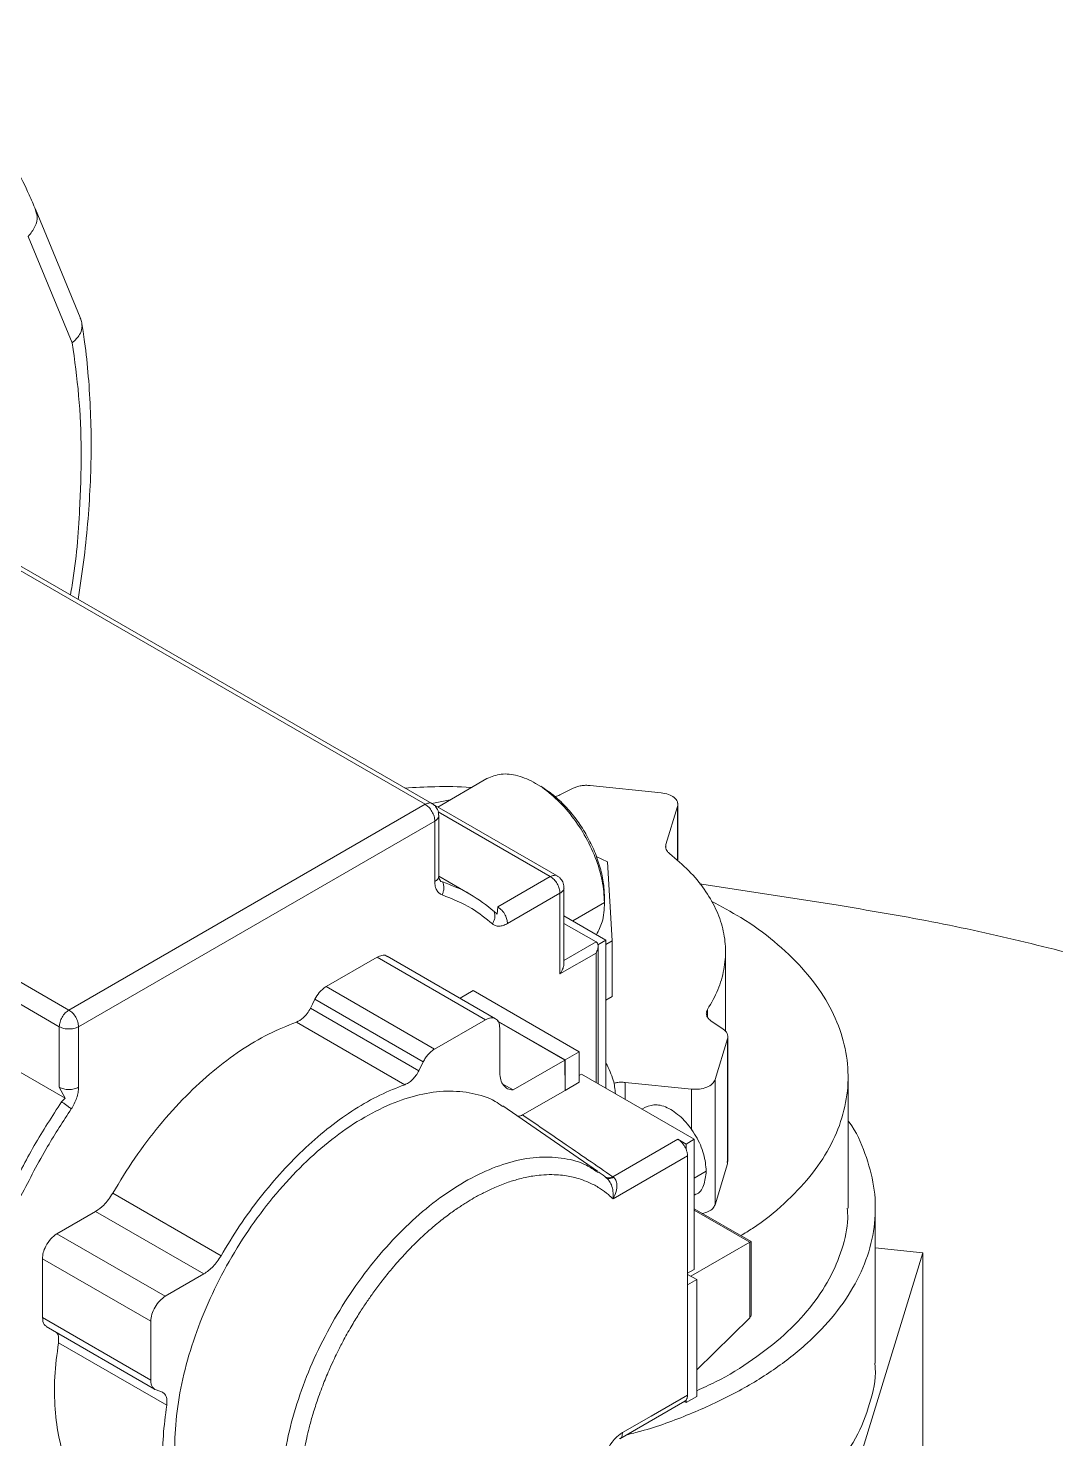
# Model space of a CAD drawing. Header units: millimetres. Extents: x 169 to 14583, y -399 to 10804.
# Drawn here: x 13279.6 to 13430.5, y 7257.8 to 7465 of the extents above; entities that cross this region are included whole.
import ezdxf

# ---------------------------------------------------------------- set-up
doc = ezdxf.new("R2010")
doc.units = ezdxf.units.MM
doc.header["$LTSCALE"] = 35

msp = doc.modelspace()

# ---------------------------------------------------------------- linework, layer by layer
at = {"color": 7, "linetype": 'Continuous', "lineweight": 18}
for p, q in [((13287.224, 7422.516), (13280.659, 7438.455)), ((13279.606, 7434.43), (13286.08, 7418.807)), ((13287.654, 7420.455), (13287.476, 7421.648)), ((13245.99, 7404.094), (13337.914, 7351.028)), ((13338.913, 7351.127), (13246.99, 7404.193)), ((13285.588, 7320.821), (13193.664, 7373.887)), ((13284.173, 7318.371), (13192.25, 7371.438)), ((13192.25, 7361.431), (13285.038, 7307.865)), ((13346.992, 7354.811), (13339.759, 7350.635)), ((13354.895, 7353.668), (13354.143, 7354.102)), ((13359.658, 7353.397), (13357.699, 7352.414)), ((13372.556, 7352.736), (13362.148, 7353.796)), ((13337.914, 7351.028), (13285.588, 7320.821)), ((13341.61, 7351.704), (13338.9, 7351.135)), ((13357.298, 7340.51), (13339.039, 7351.051)), ((13373.274, 7345.112), (13374.99, 7350.73)), ((13374.99, 7342.735), (13374.99, 7350.73)), ((13375.021, 7342.706), (13375.021, 7351.199)), ((13339.328, 7348.578), (13287.002, 7318.371)), ((13339.328, 7348.578), (13339.328, 7339.68)), ((13356.298, 7340.411), (13339.843, 7349.91)), ((13339.914, 7340.497), (13339.914, 7349.449)), ((13373.274, 7344.574), (13373.274, 7345.112)), ((13364.682, 7342.569), (13363.036, 7343.367)), ((13365.384, 7330.974), (13364.682, 7342.569)), ((13344.494, 7337.846), (13339.914, 7340.489)), ((13340.193, 7339.705), (13339.922, 7340.208)), ((13356.298, 7340.411), (13348.593, 7335.963)), ((13340.481, 7339.643), (13340.193, 7339.705)), ((13358.298, 7327.675), (13358.298, 7338.778)), ((13378.223, 7339.367), (13398.281, 7336.249)), ((13348.593, 7335.963), (13348.497, 7334.909)), ((13350.007, 7333.513), (13357.713, 7337.962)), ((13357.713, 7326.122), (13357.713, 7337.962)), ((13359.589, 7333.897), (13364.253, 7336.589)), ((13364.253, 7336.589), (13364.253, 7337.446)), ((13348.497, 7334.909), (13348.06, 7335.267)), ((13358.298, 7334.642), (13364.465, 7331.081)), ((13358.298, 7333.54), (13363.016, 7330.816)), ((13363.016, 7330.816), (13358.298, 7328.093)), ((13364.465, 7331.081), (13363.273, 7330.393)), ((13363.309, 7309.992), (13363.309, 7330.16)), ((13364.465, 7331.081), (13364.465, 7309.324)), ((13364.465, 7330.425), (13365.384, 7330.974)), ((13365.384, 7322.808), (13365.384, 7330.974)), ((13330.843, 7328.574), (13323.37, 7324.26)), ((13330.843, 7328.574), (13346.752, 7319.389)), ((13348.252, 7319.538), (13332.342, 7328.722)), ((13357.713, 7326.122), (13363.016, 7329.183)), ((13363.016, 7329.183), (13363.016, 7310.161)), ((13382.035, 7317.715), (13382.035, 7329.375)), ((13323.37, 7324.26), (13339.279, 7315.075)), ((13344.985, 7323.673), (13343.037, 7322.549)), ((13360.541, 7314.693), (13344.985, 7323.673)), ((13321.72, 7322.399), (13337.63, 7313.214)), ((13364.465, 7322.259), (13365.384, 7322.808)), ((13321.062, 7321.08), (13336.972, 7311.895)), ((13346.752, 7319.389), (13339.279, 7315.075)), ((13379.397, 7319.764), (13379.397, 7320.918)), ((13284.173, 7318.371), (13284.173, 7309.473)), ((13287.002, 7309.473), (13287.002, 7318.371)), ((13318.997, 7319.026), (13334.907, 7309.842)), ((13348.503, 7319.247), (13358.466, 7313.495)), ((13348.596, 7319.139), (13358.42, 7313.468)), ((13348.874, 7311.605), (13348.874, 7318.164)), ((13381.647, 7318.046), (13379.945, 7319.177)), ((13380.502, 7310.601), (13382.338, 7316.609)), ((13382.338, 7298.237), (13382.338, 7316.609)), ((13382.383, 7298.57), (13382.383, 7316.942)), ((13337.63, 7313.214), (13336.972, 7311.895)), ((13358.42, 7313.468), (13350.82, 7309.081)), ((13358.466, 7309.004), (13358.42, 7313.468)), ((13360.541, 7314.693), (13358.466, 7313.495)), ((13358.466, 7313.495), (13358.466, 7309.004)), ((13360.541, 7310.202), (13360.541, 7314.693)), ((13360.541, 7311.182), (13360.895, 7311.386)), ((13360.895, 7311.386), (13377.441, 7301.834)), ((13284.173, 7309.473), (13285.038, 7307.865)), ((13349.329, 7309.942), (13350.82, 7309.081)), ((13360.541, 7310.202), (13358.466, 7309.004)), ((13367.296, 7310.186), (13377.027, 7309.196)), ((13367.296, 7307.69), (13367.296, 7310.186)), ((13377.027, 7303.168), (13377.027, 7309.196)), ((13380.502, 7292.228), (13380.502, 7310.601)), ((13400.035, 7291.732), (13400.035, 7311.002)), ((13285.038, 7307.865), (13284.51, 7307.331)), ((13358.466, 7309.004), (13352.23, 7305.404)), ((13363.225, 7297.139), (13349.341, 7306.742)), ((13370.276, 7306.567), (13369.759, 7306.269)), ((13365.488, 7296.322), (13375.037, 7301.834)), ((13376.239, 7301.14), (13375.037, 7301.834)), ((13376.239, 7301.14), (13377.441, 7301.834)), ((13376.239, 7300.367), (13376.239, 7301.14)), ((13377.441, 7301.834), (13377.441, 7282.727)), ((13376.451, 7299.384), (13365.516, 7293.072)), ((13376.451, 7264.273), (13376.451, 7299.384)), ((13363.348, 7296.931), (13363.168, 7297.044)), ((13363.309, 7296.956), (13363.309, 7297.028)), ((13377.441, 7296.117), (13379.209, 7297.138)), ((13380.502, 7292.228), (13382.338, 7298.237)), ((13382.338, 7298.237), (13382.295, 7298.566)), ((13364.356, 7296.306), (13364.526, 7296.189)), ((13292.018, 7293.904), (13307.928, 7284.72)), ((13377.441, 7293.614), (13377.676, 7293.75)), ((13289.501, 7291.235), (13283.82, 7287.955)), ((13289.501, 7291.235), (13305.41, 7282.05)), ((13385.789, 7286.814), (13377.441, 7291.634)), ((13377.441, 7291.408), (13385.597, 7286.699)), ((13404.035, 7268.95), (13404.035, 7291.732)), ((13283.82, 7287.955), (13299.73, 7278.771)), ((13376.946, 7281.706), (13385.597, 7286.699)), ((13385.597, 7286.699), (13385.597, 7275.624)), ((13385.793, 7276.241), (13385.793, 7286.81)), ((13281.699, 7284.281), (13281.699, 7275.652)), ((13281.699, 7284.281), (13297.608, 7275.097)), ((13397.101, 7239.694), (13410.993, 7285.176)), ((13404.035, 7285.884), (13410.993, 7285.176)), ((13410.993, 7285.176), (13410.993, 7219.852)), ((13376.451, 7282.155), (13377.441, 7282.727)), ((13305.41, 7282.05), (13299.73, 7278.771)), ((13376.451, 7281.992), (13377.794, 7281.216)), ((13376.451, 7280.441), (13377.794, 7281.216)), ((13377.794, 7281.216), (13377.794, 7264.069)), ((13281.699, 7275.652), (13297.608, 7266.467)), ((13282.244, 7274.327), (13298.154, 7265.142)), ((13297.608, 7275.097), (13297.608, 7266.467)), ((13377.794, 7267.97), (13385.597, 7275.624)), ((13284.045, 7271.956), (13299.954, 7262.772)), ((13298.396, 7265.017), (13299.209, 7264.727)), ((13376.239, 7263.535), (13375.972, 7263.325)), ((13377.794, 7264.069), (13376.239, 7263.171)), ((13376.239, 7263.171), (13376.239, 7263.535)), ((13366.488, 7257.845), (13376.037, 7263.357)), ((13375.976, 7263.322), (13376.239, 7263.171))]:
    msp.add_line(p, q, dxfattribs=at)
at = {"color": 7, "linetype": 'Continuous', "lineweight": 18, "flags": 128}
for points in [[(13321.72, 7322.399), (13321.352, 7321.66), (13321.062, 7321.08)], [(13376.451, 7264.273), (13371.104, 7261.186), (13366.903, 7258.761)]]:
    msp.add_lwpolyline(points, dxfattribs=at)
at = {"color": 7, "linetype": 'Continuous', "lineweight": 18}
for points, knots in [([(13280.689, 7438.385), (13280.379, 7439.113), (13279.491, 7441.195), (13277.853, 7444.468), (13275.714, 7448.124), (13273.365, 7451.537), (13270.82, 7454.701), (13268.085, 7457.605), (13265.174, 7460.25), (13262.078, 7462.602), (13259.735, 7464.187), (13258.38, 7464.902), (13258.164, 7465.017)], [0, 0, 0, 0, 0.062387, 0.1785646, 0.2943936, 0.4097105, 0.5244747, 0.6386809, 0.7523652, 0.8656074, 0.9785259, 1, 1, 1, 1]), ([(13280.61, 7438.357), (13280.735, 7438.051), (13281.045, 7437.292), (13280.726, 7435.841), (13279.979, 7434.9), (13279.606, 7434.43)], [0, 0, 0, 0, 0.252791, 0.6263955, 1, 1, 1, 1]), ([(13286.08, 7418.807), (13286.488, 7419.195), (13287.19, 7419.863), (13287.506, 7420.842), (13287.517, 7421.406), (13287.479, 7421.657), (13287.467, 7421.724), (13287.463, 7421.742), (13287.462, 7421.747), (13287.462, 7421.748)], [0, 0, 0, 0, 0.4327289, 0.7442252, 0.9335106, 0.9821309, 0.9949092, 0.9994476, 1, 1, 1, 1]), ([(13287.462, 7421.748), (13287.412, 7421.989), (13287.358, 7422.252), (13287.229, 7422.493), (13287.218, 7422.514)], [0, 0, 0, 0, 0.91368815, 1, 1, 1, 1]), ([(13286.953, 7381.12), (13287.228, 7382.942), (13287.793, 7386.686), (13288.368, 7392.254), (13288.743, 7397.831), (13288.883, 7403.302), (13288.796, 7408.657), (13288.468, 7413.875), (13288.062, 7417.795), (13287.732, 7419.949), (13287.654, 7420.455)], [0, 0, 0, 0, 0.1305948, 0.2682847, 0.4060466, 0.5438751, 0.6817598, 0.8196837, 0.9576166, 1, 1, 1, 1]), ([(13285.803, 7381.783), (13285.888, 7382.254), (13286.664, 7386.584), (13287.196, 7393.67), (13287.477, 7402.952), (13287.135, 7411.132), (13286.432, 7416.249), (13286.08, 7418.807)], [0, 0, 0, 0, 0.0350402, 0.3224595, 0.548299, 0.7741263, 1, 1, 1, 1]), ([(13346.992, 7354.811), (13347.663, 7355.089), (13349.006, 7355.645), (13351.5, 7355.353), (13354.14, 7354.24), (13356.789, 7352.306), (13359.255, 7349.703), (13361.376, 7346.602), (13362.991, 7343.223), (13364.052, 7339.762), (13364.186, 7337.647), (13364.253, 7336.589)], [0, 0, 0, 0, 0.1110803, 0.2221953, 0.3333103, 0.4444252, 0.5555402, 0.6666551, 0.7777701, 0.888885, 1, 1, 1, 1]), ([(13344.664, 7353.467), (13344.632, 7353.47), (13342.886, 7353.643), (13339.607, 7353.675), (13336.408, 7353.499), (13334.939, 7353.418)], [0, 0, 0, 0, 0.009975, 0.5453735, 1, 1, 1, 1]), ([(13354.886, 7353.673), (13355.495, 7353.282), (13356.721, 7352.494), (13358.489, 7350.819), (13360.125, 7348.882), (13361.551, 7346.705), (13362.724, 7344.382), (13363.582, 7341.997), (13364.149, 7339.628), (13364.219, 7338.171), (13364.253, 7337.446)], [0, 0, 0, 0, 0.1242579, 0.2499186, 0.3755293, 0.4999437, 0.6243095, 0.7499258, 0.8755497, 1, 1, 1, 1]), ([(13362.148, 7353.796), (13361.928, 7353.81), (13361.485, 7353.838), (13360.822, 7353.768), (13360.19, 7353.632), (13359.835, 7353.475), (13359.658, 7353.397)], [0, 0, 0, 0, 0.2479291, 0.4991169, 0.7510488, 1, 1, 1, 1]), ([(13374.99, 7350.73), (13375.012, 7350.958), (13375.057, 7351.413), (13374.552, 7352.048), (13373.692, 7352.539), (13372.935, 7352.67), (13372.556, 7352.736)], [0, 0, 0, 0, 0.24998, 0.4999797, 0.7497887, 1, 1, 1, 1]), ([(13337.914, 7351.028), (13338.095, 7351.105), (13338.458, 7351.259), (13338.819, 7351.24), (13338.925, 7351.114), (13338.931, 7351.107)], [0, 0, 0, 0, 0.4861011, 0.97220219, 1, 1, 1, 1]), ([(13339.884, 7349.418), (13339.892, 7349.51), (13339.911, 7349.729), (13339.816, 7350.07), (13339.661, 7350.419), (13339.431, 7350.724), (13339.187, 7350.969), (13338.996, 7351.057), (13338.922, 7351.091)], [0, 0, 0, 0, 0.1350387, 0.3234538, 0.5068232, 0.6905891, 0.8797225, 1, 1, 1, 1]), ([(13357.699, 7352.414), (13357.493, 7352.313), (13357.272, 7352.205), (13357.003, 7352.157), (13356.985, 7352.154)], [0, 0, 0, 0, 0.9359784, 1, 1, 1, 1]), ([(13339.328, 7348.578), (13339.422, 7348.638), (13339.605, 7348.755), (13339.83, 7349.027), (13339.962, 7349.267), (13339.909, 7349.412), (13339.907, 7349.418)], [0, 0, 0, 0, 0.2623923, 0.5100271, 0.9797, 1, 1, 1, 1]), ([(13373.815, 7343.783), (13373.705, 7343.88), (13373.483, 7344.076), (13373.294, 7344.412), (13373.203, 7344.763), (13373.25, 7344.996), (13373.274, 7345.112)], [0, 0, 0, 0, 0.24812598, 0.4990134, 0.75072661, 1, 1, 1, 1]), ([(13379.397, 7320.918), (13379.943, 7321.868), (13381.039, 7323.773), (13381.882, 7326.753), (13382.139, 7329.764), (13381.729, 7332.767), (13380.686, 7335.718), (13378.998, 7338.57), (13376.76, 7341.3), (13374.796, 7342.956), (13373.815, 7343.783)], [0, 0, 0, 0, 0.1247404, 0.2499986, 0.3752386, 0.4999989, 0.6247346, 0.7499755, 0.875221, 1, 1, 1, 1]), ([(13339.94, 7340.224), (13339.94, 7340.219), (13339.941, 7340.207), (13339.924, 7340.388), (13339.914, 7340.497)], [0, 0, 0, 0, 0.3999149, 1, 1, 1, 1]), ([(13356.298, 7340.411), (13356.48, 7340.488), (13356.842, 7340.642), (13357.204, 7340.623), (13357.31, 7340.497), (13357.316, 7340.49)], [0, 0, 0, 0, 0.4860972, 0.9721943, 1, 1, 1, 1]), ([(13358.269, 7338.803), (13358.277, 7338.894), (13358.296, 7339.113), (13358.2, 7339.453), (13358.046, 7339.803), (13357.816, 7340.108), (13357.572, 7340.352), (13357.381, 7340.44), (13357.307, 7340.474)], [0, 0, 0, 0, 0.1343064, 0.3228818, 0.5064071, 0.6903292, 0.8796235, 1, 1, 1, 1]), ([(13339.328, 7339.68), (13339.342, 7339.443), (13339.372, 7338.968), (13339.598, 7338.402), (13339.932, 7337.959), (13340.249, 7337.811), (13340.407, 7337.737)], [0, 0, 0, 0, 0.24991666, 0.5, 0.75008334, 1, 1, 1, 1]), ([(13358.29, 7338.803), (13358.293, 7338.795), (13358.349, 7338.639), (13358.185, 7338.317), (13357.87, 7338.08), (13357.713, 7337.962)], [0, 0, 0, 0, 0.027387, 0.5136935, 1, 1, 1, 1]), ([(13340.407, 7337.737), (13341.903, 7337.145), (13344.573, 7336.088), (13346.803, 7334.275), (13347.784, 7333.476)], [0, 0, 0, 0, 0.5599309, 1, 1, 1, 1]), ([(13348.593, 7335.963), (13348.8, 7335.812), (13349.215, 7335.511), (13349.68, 7334.805), (13349.958, 7334.107), (13349.991, 7333.711), (13350.007, 7333.513)], [0, 0, 0, 0, 0.279619, 0.5592379, 0.779619, 1, 1, 1, 1]), ([(13364.253, 7336.589), (13364.199, 7335.595), (13364.098, 7333.766), (13363.386, 7332.479), (13363.061, 7331.892)], [0, 0, 0, 0, 0.54372735, 1, 1, 1, 1]), ([(13384.264, 7287.695), (13384.852, 7288.04), (13387.275, 7289.46), (13390.75, 7292.356), (13394.576, 7296.318), (13397.417, 7300.559), (13399.294, 7304.97), (13400.147, 7309.487), (13399.976, 7314.03), (13398.781, 7318.521), (13396.575, 7322.882), (13393.41, 7327.044), (13389.311, 7330.918), (13384.832, 7334.22), (13381.417, 7336.018), (13379.934, 7336.798)], [0, 0, 0, 0, 0.0264999, 0.1091593, 0.1918096, 0.2747659, 0.3574253, 0.4400756, 0.5230319, 0.6056913, 0.6883416, 0.7712979, 0.8539573, 0.9366076, 1, 1, 1, 1]), ([(13398.281, 7336.249), (13402.985, 7335.462), (13412.393, 7333.889), (13426.127, 7330.858), (13439.508, 7327.352), (13452.665, 7323.276), (13465.505, 7318.621), (13478.002, 7313.421), (13485.773, 7309.553), (13489.658, 7307.619)], [0, 0, 0, 0, 0.1400011, 0.2800022, 0.4200032, 0.5600043, 0.7066695, 0.8533348, 1, 1, 1, 1]), ([(13347.784, 7333.476), (13347.927, 7333.376), (13348.214, 7333.176), (13348.765, 7333.109), (13349.368, 7333.195), (13349.794, 7333.407), (13350.007, 7333.513)], [0, 0, 0, 0, 0.2499167, 0.5, 0.7500833, 1, 1, 1, 1]), ([(13363.016, 7330.816), (13363.053, 7330.79), (13363.129, 7330.737), (13363.247, 7330.57), (13363.332, 7330.251), (13363.283, 7329.738), (13363.111, 7329.381), (13363.016, 7329.183)], [0, 0, 0, 0, 0.08684636, 0.17785454, 0.37926518, 0.6565115, 1, 1, 1, 1]), ([(13332.315, 7328.682), (13332.277, 7328.722), (13332.096, 7328.908), (13331.564, 7328.894), (13331.083, 7328.681), (13330.843, 7328.574)], [0, 0, 0, 0, 0.1188153, 0.5594077, 1, 1, 1, 1]), ([(13358.289, 7327.675), (13358.285, 7327.566), (13358.277, 7327.301), (13358.1, 7326.755), (13357.857, 7326.358), (13357.713, 7326.122)], [0, 0, 0, 0, 0.2189674, 0.5358977, 1, 1, 1, 1]), ([(13323.37, 7324.26), (13323.012, 7323.998), (13322.372, 7323.53), (13321.92, 7322.745), (13321.72, 7322.399)], [0, 0, 0, 0, 0.5590198, 1, 1, 1, 1]), ([(13321.062, 7321.08), (13320.912, 7320.815), (13320.612, 7320.284), (13319.895, 7319.485), (13319.337, 7319.2), (13318.997, 7319.026)], [0, 0, 0, 0, 0.2807021, 0.561404, 1, 1, 1, 1]), ([(13348.874, 7318.164), (13348.841, 7318.466), (13348.775, 7319.069), (13348.289, 7319.6), (13347.585, 7319.757), (13347.03, 7319.512), (13346.752, 7319.389)], [0, 0, 0, 0, 0.24998, 0.4999797, 0.7497887, 1, 1, 1, 1]), ([(13379.945, 7319.177), (13379.786, 7319.301), (13379.465, 7319.549), (13379.237, 7320.001), (13379.175, 7320.471), (13379.323, 7320.769), (13379.397, 7320.918)], [0, 0, 0, 0, 0.24740872, 0.49942153, 0.75187418, 1, 1, 1, 1]), ([(13284.174, 7318.371), (13284.29, 7318.308), (13284.495, 7318.197), (13284.966, 7318.06), (13285.58, 7318.01), (13286.211, 7318.075), (13286.684, 7318.21), (13286.893, 7318.316), (13287.002, 7318.371)], [0, 0, 0, 0, 0.1482826, 0.2588048, 0.4999776, 0.733318, 0.8615702, 1, 1, 1, 1]), ([(13318.997, 7319.026), (13317.641, 7318.492), (13314.928, 7317.424), (13310.795, 7314.953), (13306.717, 7311.901), (13302.695, 7308.206), (13298.83, 7303.921), (13295.175, 7299.126), (13293.07, 7295.645), (13292.018, 7293.904)], [0, 0, 0, 0, 0.1400048, 0.2800096, 0.4200144, 0.5600192, 0.7066795, 0.8533397, 1, 1, 1, 1]), ([(13382.338, 7316.609), (13382.362, 7316.736), (13382.412, 7316.992), (13382.29, 7317.375), (13382.053, 7317.739), (13381.782, 7317.944), (13381.647, 7318.046)], [0, 0, 0, 0, 0.2479291, 0.4991169, 0.7510488, 1, 1, 1, 1]), ([(13339.279, 7315.075), (13339.123, 7314.974), (13338.809, 7314.769), (13338.362, 7314.319), (13337.951, 7313.802), (13337.737, 7313.409), (13337.63, 7313.214)], [0, 0, 0, 0, 0.2479279, 0.4991174, 0.7510504, 1, 1, 1, 1]), ([(13336.972, 7311.895), (13336.841, 7311.659), (13336.576, 7311.183), (13336.05, 7310.584), (13335.481, 7310.093), (13335.097, 7309.925), (13334.907, 7309.842)], [0, 0, 0, 0, 0.247346, 0.4994327, 0.7519475, 1, 1, 1, 1]), ([(13350.82, 7309.081), (13350.545, 7309.115), (13349.987, 7309.185), (13349.381, 7309.741), (13348.952, 7310.526), (13348.9, 7311.248), (13348.874, 7311.605)], [0, 0, 0, 0, 0.2468541, 0.499674, 0.7527465, 1, 1, 1, 1]), ([(13364.465, 7313.013), (13364.887, 7312.177), (13365.659, 7310.649), (13365.796, 7309.184), (13365.859, 7308.52)], [0, 0, 0, 0, 0.5469637, 1, 1, 1, 1]), ([(13285.923, 7306.283), (13286.081, 7306.54), (13286.397, 7307.054), (13286.731, 7307.883), (13286.958, 7308.71), (13286.987, 7309.219), (13287.002, 7309.473)], [0, 0, 0, 0, 0.2499167, 0.5, 0.7500833, 1, 1, 1, 1]), ([(13334.907, 7309.842), (13333.699, 7309.373), (13331.28, 7308.432), (13327.59, 7306.319), (13323.929, 7303.744), (13320.351, 7300.684), (13316.905, 7297.203), (13313.649, 7293.337), (13310.601, 7289.177), (13308.818, 7286.203), (13307.928, 7284.72)], [0, 0, 0, 0, 0.1247416, 0.2499986, 0.3752374, 0.4999989, 0.6247358, 0.7499754, 0.8752197, 1, 1, 1, 1]), ([(13365.613, 7310.071), (13365.77, 7310.106), (13366.116, 7310.182), (13366.692, 7310.226), (13367.095, 7310.2), (13367.296, 7310.186)], [0, 0, 0, 0, 0.291609, 0.6475294, 1, 1, 1, 1]), ([(13377.027, 7309.196), (13377.422, 7309.183), (13378.211, 7309.157), (13379.31, 7309.449), (13380.161, 7309.945), (13380.389, 7310.382), (13380.502, 7310.601)], [0, 0, 0, 0, 0.24998, 0.4999797, 0.7497887, 1, 1, 1, 1]), ([(13349.283, 7306.647), (13348.928, 7306.909), (13347.62, 7307.873), (13344.867, 7308.687), (13341.127, 7309.054), (13337.067, 7308.5), (13332.824, 7307.105), (13328.488, 7304.885), (13324.167, 7301.898), (13319.964, 7298.215), (13315.979, 7293.923), (13312.308, 7289.126), (13309.039, 7283.939), (13306.251, 7278.486), (13304.009, 7272.898), (13302.368, 7267.309), (13301.368, 7261.852), (13301.032, 7256.66), (13301.368, 7251.854), (13302.37, 7247.556), (13304.004, 7243.849), (13306.269, 7240.892), (13308.407, 7238.998), (13309.922, 7238.399), (13310.333, 7238.237)], [0, 0, 0, 0, 0.0179929, 0.0661949, 0.114397, 0.162599, 0.210801, 0.2590031, 0.3072051, 0.3554071, 0.4036092, 0.4518112, 0.5000132, 0.5482153, 0.5964173, 0.6446194, 0.6928214, 0.7410234, 0.7892255, 0.8374275, 0.8856295, 0.9338316, 0.9820336, 1, 1, 1, 1]), ([(13278.545, 7293.506), (13279.805, 7295.96), (13282.056, 7300.343), (13284.741, 7304.468), (13285.923, 7306.283)], [0, 0, 0, 0, 0.5599309, 1, 1, 1, 1]), ([(13352.23, 7305.404), (13352.123, 7305.352), (13351.909, 7305.247), (13351.673, 7305.196), (13351.562, 7305.217), (13351.541, 7305.221)], [0, 0, 0, 0, 0.4466834, 0.8931209, 1, 1, 1, 1]), ([(13365.488, 7296.322), (13363.042, 7298), (13358.626, 7301.029), (13354.203, 7304.055), (13352.23, 7305.404)], [0, 0, 0, 0, 0.5540915, 1, 1, 1, 1]), ([(13370.276, 7306.567), (13370.817, 7306.748), (13371.898, 7307.108), (13373.982, 7306.351), (13376.028, 7304.695), (13377.765, 7302.358), (13378.967, 7299.647), (13379.128, 7297.975), (13379.209, 7297.138)], [0, 0, 0, 0, 0.1666343, 0.3333072, 0.4999759, 0.6666487, 0.83327, 1, 1, 1, 1]), ([(13367.508, 7258.434), (13368.207, 7258.606), (13371.473, 7259.408), (13376.827, 7261.408), (13383.401, 7264.408), (13389.199, 7267.918), (13394.167, 7271.823), (13398.202, 7276.074), (13401.245, 7280.59), (13403.245, 7285.298), (13404.15, 7290.115), (13403.991, 7294.966), (13402.625, 7299.734), (13401.259, 7302.954), (13400.083, 7304.487), (13400.035, 7304.549)], [0, 0, 0, 0, 0.02407593, 0.11237424, 0.20066289, 0.2892776, 0.37757591, 0.46586456, 0.55447928, 0.64277758, 0.73106623, 0.81968095, 0.90797926, 0.9962679, 1, 1, 1, 1]), ([(13375.037, 7301.834), (13375.156, 7301.755), (13375.396, 7301.596), (13375.73, 7301.236), (13376.028, 7300.824), (13376.169, 7300.519), (13376.239, 7300.367)], [0, 0, 0, 0, 0.248439, 0.500963, 0.7524549, 1, 1, 1, 1]), ([(13363.168, 7297.044), (13362.665, 7297.387), (13361.23, 7298.366), (13358.384, 7299.123), (13354.763, 7299.342), (13350.858, 7298.705), (13346.791, 7297.274), (13342.648, 7295.069), (13338.53, 7292.147), (13334.533, 7288.574), (13330.749, 7284.434), (13327.269, 7279.825), (13324.173, 7274.855), (13321.534, 7269.64), (13319.415, 7264.303), (13317.864, 7258.969), (13316.919, 7253.763), (13316.601, 7248.807), (13316.917, 7244.216), (13317.863, 7240.103), (13319.407, 7236.548), (13321.545, 7233.694), (13323.624, 7231.824), (13325.124, 7231.208), (13325.577, 7231.022)], [0, 0, 0, 0, 0.0257846, 0.0734642, 0.1211438, 0.1688235, 0.2165031, 0.2641827, 0.3118623, 0.359542, 0.4072216, 0.4549012, 0.5025808, 0.5502605, 0.5979401, 0.6456197, 0.6932993, 0.740979, 0.7886586, 0.8363382, 0.8840178, 0.9316975, 0.9793771, 1, 1, 1, 1]), ([(13376.451, 7299.384), (13376.446, 7299.49), (13376.438, 7299.663), (13376.386, 7299.922), (13376.325, 7300.144), (13376.267, 7300.293), (13376.239, 7300.367)], [0, 0, 0, 0, 0.3398065, 0.559871, 0.7799355, 1, 1, 1, 1]), ([(13364.708, 7256.299), (13364.515, 7255.925), (13364.04, 7254.998), (13363.138, 7253.366), (13362.042, 7251.53), (13360.882, 7249.741), (13359.826, 7248.218), (13358.748, 7246.754), (13357.544, 7245.217), (13356.054, 7243.448), (13354.415, 7241.666), (13352.888, 7240.158), (13351.687, 7239.057), (13350.607, 7238.123), (13349.314, 7237.074), (13347.817, 7235.966), (13346.31, 7234.962), (13344.991, 7234.165), (13343.69, 7233.452), (13342.286, 7232.763), (13340.616, 7232.058), (13338.861, 7231.465), (13337.303, 7231.078), (13336.121, 7230.87), (13335.085, 7230.744), (13333.88, 7230.669), (13332.539, 7230.7), (13331.244, 7230.854), (13330.153, 7231.08), (13329.113, 7231.383), (13328.031, 7231.799), (13326.802, 7232.42), (13325.585, 7233.236), (13324.574, 7234.115), (13323.85, 7234.876), (13323.244, 7235.604), (13322.575, 7236.531), (13321.889, 7237.69), (13321.288, 7238.946), (13320.83, 7240.11), (13320.436, 7241.322), (13320.076, 7242.696), (13319.742, 7244.437), (13319.519, 7246.354), (13319.434, 7248.165), (13319.437, 7249.586), (13319.486, 7250.897), (13319.602, 7252.482), (13319.826, 7254.338), (13320.142, 7256.228), (13320.488, 7257.897), (13320.889, 7259.558), (13321.388, 7261.367), (13322.078, 7263.54), (13322.925, 7265.853), (13323.794, 7267.933), (13324.523, 7269.529), (13325.209, 7270.937), (13326.067, 7272.59), (13327.117, 7274.452), (13328.233, 7276.274), (13329.254, 7277.829), (13330.299, 7279.327), (13331.47, 7280.905), (13332.925, 7282.728), (13334.531, 7284.571), (13336.033, 7286.141), (13337.217, 7287.292), (13338.285, 7288.273), (13339.565, 7289.379), (13341.052, 7290.556), (13342.553, 7291.632), (13343.869, 7292.493), (13345.17, 7293.272), (13346.577, 7294.033), (13348.255, 7294.827), (13350.024, 7295.517), (13351.6, 7295.992), (13352.799, 7296.27), (13353.851, 7296.458), (13355.078, 7296.607), (13356.449, 7296.66), (13357.776, 7296.591), (13358.899, 7296.438), (13359.972, 7296.208), (13361.092, 7295.869), (13362.37, 7295.339), (13363.642, 7294.617), (13364.711, 7293.827), (13365.288, 7293.285), (13365.516, 7293.072)], [0, 0, 0, 0, 0.0070681, 0.0174849, 0.0312487, 0.042873, 0.0532905, 0.0625016, 0.0736992, 0.0866339, 0.1024121, 0.1161166, 0.125, 0.132068, 0.1424848, 0.1562487, 0.167873, 0.1782905, 0.1875016, 0.1986992, 0.211634, 0.2274121, 0.2411166, 0.25, 0.257068, 0.2674848, 0.2812487, 0.292873, 0.3032905, 0.3125017, 0.3236992, 0.336634, 0.3524121, 0.3661166, 0.375, 0.382068, 0.3924848, 0.4062487, 0.417873, 0.4282905, 0.4375017, 0.4488414, 0.4618225, 0.4779554, 0.4911259, 0.5, 0.507068, 0.5174848, 0.5312487, 0.5428729, 0.5532904, 0.5625016, 0.5736991, 0.5866339, 0.6024121, 0.6161166, 0.625, 0.632068, 0.6424848, 0.6562487, 0.667873, 0.6782904, 0.6875016, 0.6986992, 0.7116339, 0.7274121, 0.7411166, 0.75, 0.757068, 0.7674848, 0.7812487, 0.792873, 0.8032904, 0.8125016, 0.8236992, 0.8366339, 0.8524121, 0.8661166, 0.875, 0.882068, 0.8924848, 0.9062487, 0.917873, 0.9282905, 0.9375016, 0.9486992, 0.9616339, 0.9774122, 0.9911167, 1, 1, 1, 1]), ([(13364.561, 7296.116), (13364.218, 7296.427), (13363.846, 7296.766), (13363.413, 7297.01), (13363.378, 7297.03)], [0, 0, 0, 0, 0.9179209, 1, 1, 1, 1]), ([(13379.209, 7297.138), (13379.117, 7296.419), (13378.933, 7294.981), (13378.242, 7293.858), (13377.676, 7293.75), (13377.676, 7293.75)], [0, 0, 0, 0, 0.4999405, 0.999897, 1, 1, 1, 1]), ([(13365.488, 7296.322), (13365.229, 7296.227), (13364.836, 7296.083), (13364.556, 7296.232), (13364.461, 7296.283)], [0, 0, 0, 0, 0.6596934, 1, 1, 1, 1]), ([(13365.571, 7296.257), (13365.466, 7296.207), (13365.253, 7296.106), (13364.954, 7296.059), (13364.686, 7296.088), (13364.549, 7296.178), (13364.482, 7296.222)], [0, 0, 0, 0, 0.2469487, 0.4999998, 0.7530509, 1, 1, 1, 1]), ([(13364.78, 7295.943), (13364.755, 7295.974), (13364.664, 7296.087), (13364.558, 7296.166), (13364.482, 7296.222)], [0, 0, 0, 0, 0.2777389, 1, 1, 1, 1]), ([(13365.516, 7293.072), (13365.534, 7293.448), (13365.566, 7294.116), (13365.314, 7295.074), (13365.023, 7295.666), (13364.824, 7295.892), (13364.78, 7295.943)], [0, 0, 0, 0, 0.3926339, 0.6956592, 0.9316004, 1, 1, 1, 1]), ([(13365.571, 7296.257), (13365.555, 7296.269), (13365.526, 7296.291), (13365.5, 7296.312), (13365.488, 7296.322)], [0, 0, 0, 0, 0.5589352, 1, 1, 1, 1]), ([(13365.516, 7293.072), (13365.692, 7293.431), (13366.021, 7294.099), (13366.134, 7295.089), (13365.98, 7295.737), (13365.768, 7296.086), (13365.635, 7296.202), (13365.571, 7296.257)], [0, 0, 0, 0, 0.32745079, 0.60894822, 0.82342039, 0.9161037, 1, 1, 1, 1]), ([(13292.018, 7293.904), (13291.602, 7293.279), (13290.859, 7292.162), (13289.916, 7291.518), (13289.501, 7291.235)], [0, 0, 0, 0, 0.5592242, 1, 1, 1, 1]), ([(13377.794, 7264.909), (13378.734, 7265.328), (13381.743, 7266.673), (13386.106, 7269.42), (13390.79, 7273.064), (13394.564, 7277.053), (13397.434, 7281.287), (13399.248, 7285.7), (13400.078, 7289.214), (13399.952, 7291.227), (13399.921, 7291.73)], [0, 0, 0, 0, 0.0668251, 0.2141731, 0.361521, 0.508869, 0.656217, 0.803565, 0.9509129, 1, 1, 1, 1]), ([(13378.63, 7290.948), (13378.932, 7291.023), (13379.553, 7291.177), (13380.216, 7291.654), (13380.407, 7292.037), (13380.502, 7292.228)], [0, 0, 0, 0, 0.3210239, 0.6605119, 1, 1, 1, 1]), ([(13283.82, 7287.955), (13283.509, 7287.73), (13282.886, 7287.278), (13282.189, 7286.219), (13281.773, 7285.171), (13281.723, 7284.578), (13281.699, 7284.281)], [0, 0, 0, 0, 0.279619, 0.5592379, 0.779619, 1, 1, 1, 1]), ([(13385.597, 7286.699), (13385.649, 7286.73), (13385.761, 7286.795), (13385.808, 7286.821), (13385.788, 7286.81), (13385.785, 7286.809)], [0, 0, 0, 0, 0.42428824, 0.91766577, 1, 1, 1, 1]), ([(13307.928, 7284.72), (13307.561, 7284.161), (13306.826, 7283.042), (13305.883, 7282.381), (13305.41, 7282.05)], [0, 0, 0, 0, 0.4997587, 1, 1, 1, 1]), ([(13299.73, 7278.771), (13299.452, 7278.573), (13298.897, 7278.176), (13298.194, 7277.209), (13297.707, 7276.115), (13297.641, 7275.436), (13297.608, 7275.097)], [0, 0, 0, 0, 0.24998, 0.4999797, 0.7497887, 1, 1, 1, 1]), ([(13385.597, 7275.624), (13385.649, 7275.696), (13385.761, 7275.851), (13385.808, 7276.084), (13385.789, 7276.221), (13385.786, 7276.24)], [0, 0, 0, 0, 0.4242559, 0.9175959, 1, 1, 1, 1]), ([(13281.699, 7275.652), (13281.738, 7275.257), (13281.796, 7274.674), (13282.158, 7274.446), (13282.274, 7274.373)], [0, 0, 0, 0, 0.6787975, 1, 1, 1, 1]), ([(13284.045, 7271.956), (13283.829, 7270.266), (13283.398, 7266.885), (13283.472, 7262.155), (13284.076, 7257.794), (13285.265, 7253.836), (13287.045, 7250.401), (13289.33, 7247.563), (13291.244, 7246.295), (13292.177, 7245.676)], [0, 0, 0, 0, 0.140991, 0.281982, 0.4229729, 0.5639639, 0.7116572, 0.8593505, 1, 1, 1, 1]), ([(13283.829, 7273.426), (13283.894, 7273.322), (13284.119, 7272.963), (13284.076, 7272.374), (13284.045, 7271.956)], [0, 0, 0, 0, 0.2915226, 1, 1, 1, 1]), ([(13348.654, 7232.341), (13351.63, 7232.646), (13357.583, 7233.258), (13366.116, 7235.085), (13374.138, 7237.538), (13381.475, 7240.634), (13387.983, 7244.293), (13393.533, 7248.446), (13398.003, 7253.009), (13401.346, 7257.893), (13403.338, 7262.995), (13404.185, 7266.724), (13403.983, 7268.706), (13403.958, 7268.948)], [0, 0, 0, 0, 0.0986282, 0.1972563, 0.2958845, 0.3945126, 0.4931408, 0.5917689, 0.6903971, 0.7890252, 0.8876534, 0.9862815, 1, 1, 1, 1]), ([(13297.608, 7266.467), (13297.618, 7266.293), (13297.638, 7265.941), (13297.804, 7265.521), (13298.047, 7265.186), (13298.28, 7265.073), (13298.396, 7265.017)], [0, 0, 0, 0, 0.2479279, 0.4991174, 0.7510504, 1, 1, 1, 1]), ([(13299.209, 7264.727), (13299.347, 7264.655), (13299.628, 7264.511), (13299.883, 7264.051), (13300.024, 7263.475), (13299.977, 7263.005), (13299.954, 7262.772)], [0, 0, 0, 0, 0.2473459, 0.4994327, 0.7519475, 1, 1, 1, 1]), ([(13376.239, 7263.535), (13376.282, 7263.601), (13376.352, 7263.708), (13376.412, 7263.9), (13376.445, 7264.077), (13376.449, 7264.208), (13376.451, 7264.273)], [0, 0, 0, 0, 0.3398065, 0.559871, 0.7799355, 1, 1, 1, 1]), ([(13299.954, 7262.772), (13299.757, 7261.264), (13299.362, 7258.241), (13299.348, 7253.973), (13299.747, 7249.976), (13300.608, 7246.341), (13301.9, 7243.107), (13303.62, 7240.34), (13305.699, 7238.02), (13307.382, 7236.933), (13308.223, 7236.391)], [0, 0, 0, 0, 0.1247416, 0.2499986, 0.3752374, 0.4999989, 0.6247358, 0.7499754, 0.8752197, 1, 1, 1, 1]), ([(13366.903, 7258.761), (13366.72, 7258.644), (13366.385, 7258.431), (13365.935, 7258.019), (13365.335, 7257.369), (13364.973, 7256.751), (13364.708, 7256.299)], [0, 0, 0, 0, 0.21904, 0.4004777, 0.5606147, 1, 1, 1, 1]), ([(13366.478, 7257.879), (13366.514, 7257.887), (13366.687, 7257.929), (13366.85, 7258.247), (13366.886, 7258.594), (13366.903, 7258.761)], [0, 0, 0, 0, 0.1206131, 0.5774326, 1, 1, 1, 1])]:
    msp.add_open_spline(points, degree=3, knots=knots, dxfattribs=at)
for points in [[(13339.328, 7348.578), (13339.307, 7348.805), (13339.264, 7349.257), (13338.937, 7349.986), (13338.47, 7350.633), (13338.099, 7350.896), (13337.914, 7351.028)], [(13339.914, 7340.497), (13339.886, 7340.344), (13339.832, 7340.038), (13339.496, 7339.8), (13339.328, 7339.68)], [(13356.298, 7340.411), (13356.484, 7340.28), (13356.854, 7340.017), (13357.322, 7339.369), (13357.649, 7338.64), (13357.691, 7338.188), (13357.713, 7337.962)], [(13340.481, 7339.643), (13340.535, 7339.498), (13340.642, 7339.207), (13340.67, 7338.711), (13340.603, 7338.206), (13340.472, 7337.893), (13340.407, 7337.737)], [(13348.06, 7335.267), (13346.909, 7336.191), (13344.608, 7338.04), (13341.857, 7339.109), (13340.481, 7339.643)], [(13348.06, 7335.267), (13348.101, 7335.128), (13348.185, 7334.851), (13348.163, 7334.384), (13348.04, 7333.911), (13347.87, 7333.621), (13347.784, 7333.476)], [(13284.173, 7318.371), (13284.195, 7318.598), (13284.237, 7319.05), (13284.564, 7319.779), (13285.032, 7320.426), (13285.402, 7320.689), (13285.588, 7320.821)], [(13285.588, 7320.821), (13285.773, 7320.689), (13286.144, 7320.426), (13286.611, 7319.779), (13286.938, 7319.05), (13286.981, 7318.598), (13287.002, 7318.371)], [(13287.002, 7309.473), (13286.795, 7309.378), (13286.382, 7309.189), (13285.588, 7309.108), (13284.793, 7309.189), (13284.38, 7309.378), (13284.173, 7309.473)], [(13284.51, 7307.331), (13283.134, 7305.209), (13280.383, 7300.963), (13278.082, 7296.458), (13276.932, 7294.205)], [(13285.923, 7306.283), (13285.84, 7306.354), (13285.674, 7306.496), (13285.326, 7306.762), (13284.933, 7307.047), (13284.651, 7307.236), (13284.51, 7307.331)]]:
    msp.add_open_spline(points, degree=3, dxfattribs=at)

doc.saveas('drawing.dxf')
